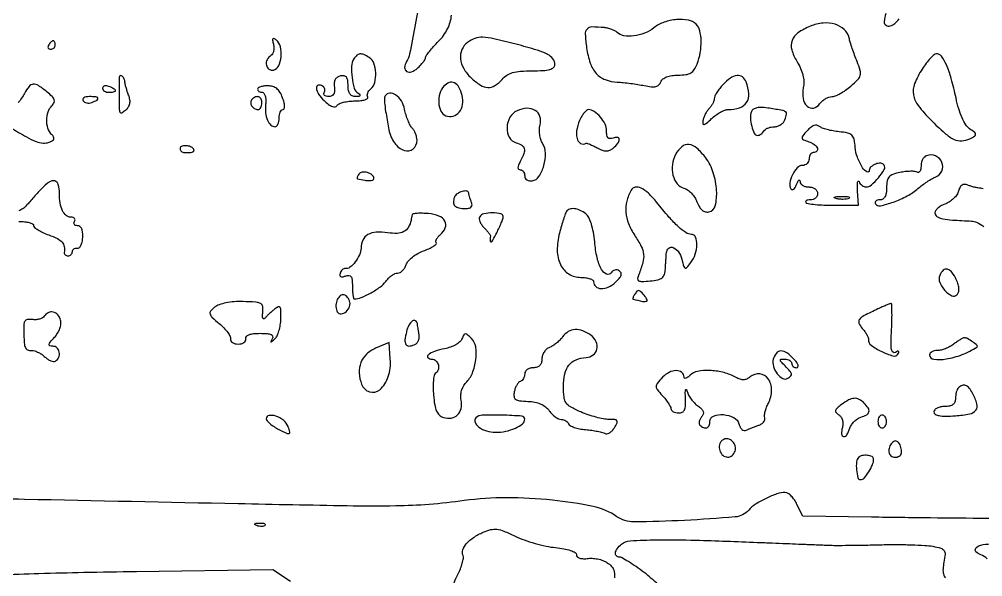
# Model space of a CAD drawing. Extents: x 0 to 5034, y 0 to 2560.
# Drawn here: x 4597.7 to 4821.3, y 2266.4 to 2396 of the extents above; entities that cross this region are included whole.
import ezdxf

# ---------------------------------------------------------------- set-up
doc = ezdxf.new("R2010")
doc.units = 0

msp = doc.modelspace()

# ---------------------------------------------------------------- linework, layer by layer
for points in [[(4834.039018, 2279.884809, -0.00044), (4822.39244, 2279.968706, -0.000813), (4809.190422, 2280.096898, -0.000732), (4795.513701, 2280.271969), (4779.527401, 2280.5), (4778.209135, 2283.25, 0.038347), (4777.601479, 2284.302332, 0.044774), (4776.867334, 2285.192187, 0.050347), (4776.121696, 2285.808707, 0.148651), (4775.492487, 2286, 0.081285), (4773.559718, 2285.683701, 0.031059), (4771.0264, 2284.652651, 0.031265), (4768.604427, 2283.294301, 0.068851), (4767, 2281.912103, -0.192757), (4763.879056, 2280.335518, -0.00936), (4752.067332, 2279.528629, -0.010603), (4740.34085, 2279.196885, -0.152395), (4736.39856, 2280.396469, 0.097619), (4730.891273, 2282.745882, 0.026013), (4721.42355, 2284.240673, 0.026533), (4710.79116, 2284.788964, 0.033374), (4700.955096, 2284.116559, -0.013866), (4692.818802, 2283.240592, -0.016341), (4685.080615, 2282.877874, -0.007822), (4673.797642, 2282.894596, -0.000905), (4648.5, 2283.373692, 0.000016), (4598.885535, 2284.40156, 0.000141), (4576.735697, 2284.853476, 0.000112)], [(4690.69361, 2401.317363, -0.00621), (4689.57549, 2394.71502, -0.003791), (4688.286225, 2387.929404, -0.089798), (4687.576805, 2386.124273, 0.118373), (4687.131807, 2384.772054, 0.283922), (4687.591523, 2383.8693, 0.229813), (4688.735512, 2383.760616, 0.094909), (4690.099277, 2384.589845, 0.020476), (4690.826986, 2385.30473, 0.025258), (4691.441663, 2386.030313, 0.024977), (4691.886279, 2386.676889, 0.138996), (4692, 2387.078064, -0.156344), (4692.142501, 2387.522653, -0.013011), (4692.88125, 2388.501778, -0.016367), (4693.850878, 2389.641059, -0.011886), (4695, 2390.846154, 0.07924), (4697.093882, 2393.73463, 0.096656), (4698.003352, 2396.940996, 0.103801)], [(4798.816685, 2397.306148, 0.046043), (4798.468268, 2395.413838, 0.284116), (4798.891626, 2394.566979, 0.21275), (4799.833869, 2394.439645, 0.09783), (4800.955806, 2395.023683, 0.084264), (4801.913257, 2396.098599, 0.103822)], [(4595.724898, 2370.780765, 0.008939), (4599.326369, 2368.637705, 0.038819), (4601.571677, 2367.5771, 0.069543), (4603.203964, 2367.203794, 0.113579), (4604.603448, 2367.401323, 0.039715), (4605.40373, 2367.783762, 0.18895), (4605.713684, 2368.173295, 0.220078), (4605.651926, 2368.629248, 0.054434), (4605.167217, 2369.232783, -0.121623), (4604.318705, 2370.63765, -0.0786), (4604.043909, 2372.527336, -0.07781), (4604.366081, 2374.42953, -0.113988), (4605.25, 2375.870983, 0.088633), (4605.750991, 2376.602853, 0.191691), (4605.780953, 2377.273005, 0.11499), (4605.309833, 2378.019335, 0.023418), (4604.139216, 2379.070983, 0.025795), (4602.131082, 2380.545962, 0.162096), (4600.918834, 2380.86914, 0.211022), (4599.936408, 2380.361662, 0.047186), (4598.871841, 2378.75, -0.049091), (4597.44876, 2376.61329, -0.094302)], [(4597.559017, 2349, -0.025688), (4598.877599, 2348.932211, -0.040688), (4599.989211, 2348.725264, -0.049062), (4600.776219, 2348.425939, -0.284664), (4601, 2348.064728, 0.223653), (4601.206288, 2347.626618, 0.032342), (4602.028125, 2347.032417, 0.031492), (4603.15938, 2346.416785, 0.022114), (4604.5, 2345.86384, -0.026903), (4606.530384, 2345.003566, -0.099027), (4607.633337, 2344.16166, -0.141355), (4608.11626, 2343.13737, -0.079245), (4608.118421, 2341.75, 0.137085), (4608.151665, 2341.464378, 0.119953), (4608.328536, 2341.220313, 0.101574), (4608.626809, 2341.056406, 0.075146), (4609, 2341, 0.099038), (4609.381638, 2341.076342, 0.097945), (4609.70625, 2341.29375, 0.097945), (4609.923658, 2341.618362, 0.099038), (4610, 2342, -0.119704), (4610.087791, 2342.361447, -0.127248), (4610.330487, 2342.632812, -0.115445), (4610.695544, 2342.769432, -0.086941), (4611.125061, 2342.75, 0.241138), (4611.566452, 2342.864863, 0.092465), (4611.966036, 2343.38125, 0.06462), (4612.265668, 2344.214757, 0.039686), (4612.408082, 2345.25, 0.037663), (4612.38747, 2346.400605, 0.078505), (4612.166304, 2347.267145, 0.117479), (4611.767045, 2347.802868, 0.175892), (4611.224005, 2348, -0.079677), (4610.757281, 2348.074849, -0.157818), (4610.457737, 2348.29375, -0.184367), (4610.370421, 2348.619335, -0.113218), (4610.5, 2349, 0.126158), (4610.618666, 2349.38013, 0.18888), (4610.509953, 2349.70625, 0.147958), (4610.17585, 2349.926045, 0.07215), (4609.666006, 2350, -0.172858), (4608.564522, 2350.39253, -0.109533), (4607.711472, 2351.473852, -0.075127), (4607.173118, 2353.215656, -0.037466), (4607, 2355.52277, 0.064675), (4606.734993, 2357.562971, 0.273504), (4605.892345, 2358.394087, 0.22232), (4604.592451, 2358.140093, 0.046929), (4602.814567, 2356.567261, 0.002975), (4601.833907, 2355.507773, 0.002458), (4600.801135, 2354.367374, 0.002482), (4599.864063, 2353.311874, 0.006649), (4599.210573, 2352.548148, -0.078524), (4598.533681, 2351.95495, -0.044234), (4597.559786, 2351.454769, -0.042813)], [(4821.432773, 2356.545916, 0.122953), (4820.847377, 2356.714224, -0.034357), (4820.215878, 2356.780118, -0.016631), (4819.420335, 2356.946288, -0.016407), (4818.599619, 2357.175184, -0.022668), (4817.881422, 2357.437448, 0.083179), (4817.122852, 2357.614645, 0.158757), (4816.52287, 2357.46056, 0.134757), (4816.063934, 2356.954523, 0.053287), (4815.72819, 2356.068598, -0.090214), (4815.32908, 2355.211331, -0.048447), (4814.563913, 2354.325563, -0.046106), (4813.579614, 2353.546782, -0.053523), (4812.515486, 2353.005888, 0.043736), (4811.521224, 2352.524701, 0.062089), (4810.747364, 2351.921409, 0.080004), (4810.295659, 2351.295251, 0.200267), (4810.257016, 2350.743847, 0.189028), (4810.853917, 2350.03372, 0.076657), (4812.06388, 2349.598689, 0.03295), (4814.268561, 2349.31884, 0.004886), (4818.748855, 2349.091893, -0.106387), (4819.883706, 2348.798711, -0.026712), (4821.553247, 2347.846772, -0.026056)], [(4698.62276, 2265.02955, -0.030349), (4699.462712, 2266.927893, 0.024107), (4700.07269, 2268.261277, 0.028337), (4700.51517, 2269.578037, 0.029128), (4700.756033, 2270.712069, 0.13009), (4700.683597, 2271.382149, -0.179281), (4700.66823, 2272.705264, -0.092822), (4701.513115, 2274.152909, -0.068658), (4703.129821, 2275.571694, -0.041595), (4705.367742, 2276.794405, -0.044354), (4707.098559, 2277.383872, -0.091189), (4708.522737, 2277.466175, -0.066462), (4710.157797, 2277.036676, -0.01531), (4712.766159, 2275.871155, 0.027035), (4714.85296, 2274.996771, 0.016631), (4717.3911, 2274.185224, 0.016662), (4719.962498, 2273.548083, 0.028451), (4722.148417, 2273.211717, -0.02071), (4724.094484, 2272.943014, -0.038046), (4725.641744, 2272.540217, -0.047241), (4726.701632, 2272.060347, -0.269033), (4727, 2271.545964, 0.209538), (4727.201891, 2271.085361, 0.110922), (4727.752113, 2270.767646, 0.071582), (4728.623932, 2270.627134, 0.03505), (4729.75, 2270.687091, -0.052658), (4730.942173, 2270.708607, -0.038455), (4732.249912, 2270.492134, -0.039142), (4733.471598, 2270.088417, -0.066508), (4734.398637, 2269.54497, -0.064349), (4735.356442, 2268.575277, -0.119954), (4735.796036, 2267.569218, -0.078897), (4735.817671, 2266.192136, -0.01685)], [(4745.935933, 2264.617694, 0.035202), (4742.741347, 2267.404829, 0.009294), (4740.846335, 2268.781945, 0.012766), (4739.08934, 2269.943919, 0.009487), (4737.595379, 2270.839046, 0.130949), (4736.991347, 2271, -0.195906), (4736.272732, 2271.292799, -0.245769), (4736.052988, 2271.967198, -0.124352), (4736.488723, 2272.957713, -0.054105), (4737.496566, 2273.99715, -0.159878), (4739.503141, 2274.788502, -0.011194), (4745.629583, 2275.010321, -0.010833), (4754.687083, 2274.939117, -0.002944), (4769, 2274.432023, 0.000111), (4772.437586, 2274.290723, 0.000125), (4775.7375, 2274.156641, 0.000114), (4778.543376, 2274.043977, 0.000688), (4780, 2273.98783, -0.000552), (4781.171869, 2273.942979, -0.00028), (4782.646875, 2273.884066, -0.000278), (4784.169224, 2273.82156, -0.000415), (4785.5, 2273.765071, 0.010892), (4787.199143, 2273.728583, 0.002123), (4790.2625, 2273.742543, 0.002254), (4793.834352, 2273.790093, 0.002085), (4797.5, 2273.870712, -0.006744), (4801.181574, 2273.917365, -0.007095), (4804.801293, 2273.863047, -0.006832), (4807.920512, 2273.729283, -0.031393), (4809.717169, 2273.513943, -0.023915), (4811.60277, 2273.072693, -0.172139), (4812.35177, 2272.53952, -0.17806), (4812.583672, 2271.663562, -0.025949), (4812.312156, 2269.810779, 0.033373), (4812.104876, 2268.233582, 0.083126), (4812.222851, 2267.080038, 0.101184), (4812.686179, 2266.166715, 0.067169)], [(4822.350034, 2270.563322, 0.14143), (4820.897013, 2271.532687, -0.123865), (4819.753598, 2272.239722, -0.386319), (4819.726063, 2273.068723, -0.162148), (4820.914883, 2273.789747, -0.048594), (4823.044166, 2274.060713, -0.0163)], [(4593.079312, 2266.92488, -0.00051), (4602.242072, 2267.208639, -0.002555), (4612.658714, 2267.467327, -0.001599), (4624.854499, 2267.668826), (4656.5, 2268.09045), (4660.666673, 2265.375816, -0.025689)]]:
    msp.add_lwpolyline(points, format="xyb")
for points in [[(4745, 2394, -0.071061), (4742.838262, 2392.756764, -0.063495), (4740.330245, 2392.10777, -0.069956), (4738.016617, 2392.138522, -0.154426), (4736.45, 2392.913541, 0.070242), (4735.944638, 2393.2786, 0.030989), (4735.191563, 2393.617954, 0.029908), (4734.335411, 2393.884309, 0.035352), (4733.5, 2394.028696, 0.023076), (4730.582203, 2394.187357, 0.218121), (4729.467374, 2393.68772, 0.197846), (4729.056073, 2392.484186, 0.01872), (4729.369748, 2389.319044, 0.048083), (4730.20151, 2385.803265, 0.100959), (4731.613862, 2383.390755, 0.118096), (4733.691384, 2381.954693, 0.081652), (4736.5, 2381.365518, -0.013742), (4737.883207, 2381.266707, -0.007475), (4739.575749, 2381.073351, -0.007442), (4741.292442, 2380.825163, -0.011699), (4742.757868, 2380.555684, 0.024193), (4744.382234, 2380.298743, 0.083586), (4745.442145, 2380.360585, 0.133725), (4746.144017, 2380.735802, 0.112364), (4746.614857, 2381.438717, -0.132589), (4747.095576, 2382.097968, -0.076749), (4747.950605, 2382.591972, -0.059133), (4749.143228, 2382.899781, -0.033626), (4750.63174, 2383, 0.032713), (4752.419479, 2383.11709, 0.099753), (4753.564858, 2383.508967, 0.116602), (4754.367047, 2384.272411, 0.053717), (4755.024751, 2385.5651, 0.047896), (4755.753739, 2388.223905, 0.049093), (4755.95527, 2390.950619, 0.054158), (4755.641091, 2393.307126, 0.137009), (4754.8, 2394.8, 0.150298), (4752.987345, 2395.759959, 0.067634), (4750.270973, 2395.905727, 0.063329), (4747.374901, 2395.294684, 0.082529)], [(4781.312315, 2394.364978, 0.052827), (4778.441092, 2392.803444, 0.151515), (4777.053509, 2391.038935, 0.165335), (4776.97249, 2388.904249, 0.066047), (4778.18596, 2386.199111, -0.033093), (4779.052932, 2384.56353, -0.046796), (4779.583218, 2383.003815, -0.051615), (4779.781379, 2381.500571, -0.056391), (4779.656823, 2380.034116, 0.091446), (4779.619773, 2377.566025, 0.157959), (4780.560144, 2375.762839, 0.253592), (4782.020172, 2375.342922, 0.182683), (4783.468455, 2376.287747, -0.053565), (4784.064682, 2376.942827, -0.045581), (4784.818, 2377.497026, -0.04776), (4785.606715, 2377.875809, -0.088298), (4786.304479, 2378, 0.098444), (4787.099675, 2378.158097, 0.027588), (4788.247368, 2378.709207, 0.02669), (4789.50375, 2379.490265, 0.025251), (4790.694236, 2380.414323, 0.021127), (4792.346093, 2381.961844, 0.132773), (4792.906784, 2382.960123, 0.136301), (4792.880535, 2384.09215, 0.022702), (4792.148669, 2386.164323, -0.008434), (4791.594373, 2387.601776, -0.00681), (4791.046378, 2389.163085, -0.00689), (4790.57999, 2390.618302, -0.017564), (4790.293804, 2391.688731, 0.1529), (4789.180779, 2393.590219, 0.112515), (4787.041225, 2394.797368, 0.094394), (4784.245096, 2395.081779, 0.076573)], [(4604.5, 2390, 0.082592), (4604.343488, 2389.6179, 0.161196), (4604.3746, 2389.29375, 0.182303), (4604.586039, 2389.078288, 0.108972), (4604.940983, 2389, 0.093332), (4605.345238, 2389.076123, 0.09642), (4605.688914, 2389.29375, 0.099167), (4605.918938, 2389.618444, 0.105053), (4606, 2390, 0.042167), (4605.967655, 2390.382849, 0.061769), (4605.870461, 2390.70625, 0.081139), (4605.727648, 2390.92554, 0.210953), (4605.559017, 2391, 0.151918), (4605.34829, 2390.934461, 0.038439), (4605.066025, 2390.70625, 0.035638), (4604.768994, 2390.382774, 0.029505)], [(4656.665792, 2390.17001, -0.056909), (4656.779303, 2389.376484, -0.061596), (4656.70554, 2388.59949, -0.069548), (4656.4654, 2387.954784, -0.131193), (4656.087118, 2387.553842, 0.142044), (4655.20769, 2386.581026, 0.156709), (4655.028627, 2385.327913, 0.19872), (4655.609446, 2384.40413, 0.205102), (4656.663201, 2384.176676, 0.239667), (4657.844338, 2385.098036, 0.08449), (4658.432811, 2387.230214, 0.079058), (4658.29877, 2389.576171, 0.167338), (4657.36413, 2391.112762, 0.039309), (4656.801988, 2391.509133, 0.38465), (4656.540401, 2391.456424, 0.208219), (4656.458109, 2391.100117, 0.018048)], [(4701.75, 2390.607954, 0.129259), (4700.432892, 2388.926208, 0.126731), (4700.10041, 2386.801014, 0.1077), (4700.839959, 2384.504167, 0.074465), (4702.551522, 2382.364671, 0.043411), (4704.712769, 2380.685093, 0.131534), (4706.470522, 2380.117559, 0.158042), (4708.076452, 2380.549501, 0.071737), (4709.732028, 2382, -0.074473), (4710.844245, 2382.963798, -0.071795), (4712.203631, 2383.574146, -0.051392), (4714.047072, 2383.901937, -0.018322), (4716.722241, 2384, 0.013344), (4719.285804, 2384.068429, 0.053341), (4720.834347, 2384.318257, 0.109303), (4721.687287, 2384.766952, 0.220676), (4722, 2385.440983, 0.16376), (4721.554603, 2386.764419, 0.109791), (4720.325747, 2387.805391, 0.048525), (4717.875834, 2388.804238, 0.008187), (4713, 2390.17356, 0.006955), (4707.834119, 2391.456936, 0.047786), (4705.242876, 2391.806503, 0.095618), (4703.459966, 2391.533279, 0.076797)], [(4675.345863, 2386.750601, 0.127443), (4674.820805, 2385.053562, 0.042941), (4674.923366, 2382.444838, 0.041841), (4675.450777, 2379.955201, 0.179337), (4676.350258, 2378.765313, -0.058169), (4676.737953, 2378.448702, -0.377753), (4676.74895, 2378.216948, -0.1984), (4676.461711, 2378.058484, -0.025923), (4675.75, 2378.015313, -0.102559), (4674.967193, 2378.170456, -0.143663), (4674.418526, 2378.619092, -0.107798), (4674.099807, 2379.405112, -0.04264), (4674, 2380.573324, 0.035148), (4673.913707, 2381.799373, 0.132226), (4673.613792, 2382.501947, 0.190089), (4673.075294, 2382.816531, 0.087547), (4672.25, 2382.798674, 0.092524), (4671.51019, 2382.502493, 0.124675), (4671.016647, 2381.980507, 0.106971), (4670.784687, 2381.220415, 0.055742), (4670.812858, 2380.22535, -0.047434), (4670.857503, 2379.231172, -0.121036), (4670.652067, 2378.544796, -0.159085), (4670.197893, 2378.143593, -0.102361), (4669.503841, 2378, -0.057922), (4668.923948, 2378.067403, -0.124527), (4668.527395, 2378.273452, -0.190874), (4668.373921, 2378.578145, -0.162141), (4668.457295, 2378.930902, 0.100828), (4668.604475, 2379.330874, 0.098348), (4668.585377, 2379.760315, 0.097513), (4668.403043, 2380.152776, 0.097277), (4668.08541, 2380.447214, 0.191261), (4667.077516, 2380.62606, 0.384638), (4666.635376, 2380.024809, 0.121648), (4667.149136, 2378.58355, 0.058084), (4668.425324, 2377.070155, 0.027406), (4669.479231, 2376.183559, 0.070866), (4670.347663, 2375.705635, 0.125965), (4671.005558, 2375.632314, 0.22299), (4671.453521, 2375.924795, -0.155105), (4671.937247, 2376.340121, -0.037278), (4672.950958, 2376.684158, -0.034762), (4674.229425, 2376.92099, -0.028426), (4675.618034, 2377, 0.02405), (4676.922772, 2377.062795, 0.048943), (4677.928932, 2377.260466, 0.086464), (4678.505002, 2377.548968, 0.390043), (4678.570027, 2377.886693, -0.145773), (4678.456865, 2378.305221, -0.083219), (4678.557366, 2378.823618, -0.070819), (4678.849976, 2379.360575, -0.0595), (4679.296467, 2379.831082, 0.16138), (4680.202041, 2381.281707, 0.07264), (4680.41308, 2383.543292, 0.07294), (4679.969463, 2385.758999, 0.167358), (4678.919817, 2387.070718, 0.033563), (4677.63574, 2387.767529, 0.130589), (4676.752256, 2387.919528, 0.167967), (4676.038477, 2387.598924, 0.065653)], [(4807.25, 2384.388333, 0.047031), (4805.518695, 2381.012306, 0.13793), (4805.245422, 2378.437341, 0.121885), (4806.34968, 2375.903399, 0.032975), (4809.256579, 2372.585526, 0.014764), (4812.53554, 2369.494695, 0.069837), (4814.680923, 2368.067858, 0.126362), (4816.471631, 2367.712204, 0.105533), (4818.347657, 2368.222576, 0.017507), (4819.473894, 2368.853904, 0.270859), (4819.676914, 2369.229228, 0.222977), (4819.466948, 2369.64058, 0.012263), (4818.271318, 2370.522515, -0.101303), (4817.395305, 2371.448143, -0.035357), (4816.535555, 2373.07856, -0.030689), (4815.754448, 2375.197208, -0.020932), (4815.119185, 2377.685067, 0.015044), (4814.028448, 2382.176599, 0.036935), (4812.889201, 2385.37527, 0.052112), (4811.731506, 2387.396658, 0.251532), (4810.58102, 2387.957674, 0.171609), (4810.030947, 2387.738579, 0.025248), (4809.156612, 2386.891721, 0.026051), (4808.190661, 2385.742069, 0.019715)], [(4620.916667, 2382.666667, 0.023927), (4620.883883, 2382.239019, 0.002167), (4620.857813, 2381.167708, 0.002808), (4620.839422, 2379.889081, 0.002192), (4620.833333, 2378.5, 0.003382), (4620.855693, 2375.194497, 0.103709), (4621.034826, 2374.394215, 0.443716), (4621.452221, 2374.26112, 0.041567), (4622.445798, 2374.955017, 0.076502), (4623.039908, 2375.62511, 0.098038), (4623.34288, 2376.389847, 0.087324), (4623.349607, 2377.280891, 0.049206), (4623.065599, 2378.327461, -0.010151), (4622.746721, 2379.220334, -0.010825), (4622.471526, 2380.106608, -0.010461), (4622.267659, 2380.877618, -0.048499), (4622.203134, 2381.333333, 0.094851), (4622.026613, 2382.077608, 0.086592), (4621.584426, 2382.731277, 0.211479), (4621.172036, 2382.899092, 0.369594)], [(4761.038955, 2380.811439, 0.023107), (4760.258492, 2379.891988, 0.026046), (4759.598943, 2378.939282, 0.02659), (4759.129316, 2378.080215, 0.112247), (4759, 2377.511439, -0.08196), (4758.915679, 2377.000489, -0.037537), (4758.650474, 2376.376959, -0.035871), (4758.265469, 2375.747445, -0.041221), (4757.810123, 2375.210123, 0.047813), (4757.337038, 2374.636739, 0.030955), (4756.900105, 2373.895103, 0.031045), (4756.560255, 2373.109828, 0.050203), (4756.383083, 2372.404351, 0.070957), (4756.380263, 2371.708685, 0.44444), (4756.640881, 2371.531635, 0.119062), (4757.192969, 2371.816758, 0.010116), (4758.387411, 2372.894228, -0.032015), (4759.363462, 2373.700096, -0.031298), (4760.441569, 2374.38143, -0.032893), (4761.462175, 2374.856012, -0.092638), (4762.232664, 2375, 0.078515), (4764.893788, 2375.420467, 0.17224), (4766.50751, 2376.658848, 0.165551), (4767.016627, 2378.678048, 0.071439), (4766.393011, 2381.418213, 0.139261), (4765.52933, 2382.570629, 0.193293), (4764.298585, 2382.909959, 0.127327), (4762.757578, 2382.319094, 0.050378)], [(4617, 2379.968615, 0.152681), (4617.115494, 2379.599211, 0.098158), (4617.440625, 2379.284531, 0.08088), (4617.926468, 2379.07223, 0.062722), (4618.5, 2379, 0.024748), (4619.074824, 2379.028469, 0.039339), (4619.559375, 2379.115447, 0.046727), (4619.903916, 2379.241071, 0.289661), (4620, 2379.393011, 0.222225), (4619.912889, 2379.579329, 0.030693), (4619.559375, 2379.839659, 0.030395), (4619.074558, 2380.112506, 0.02136), (4618.5, 2380.361626, 0.055937), (4617.925634, 2380.511135, 0.100118), (4617.440625, 2380.483616, 0.147206), (4617.122486, 2380.289193, 0.184534)], [(4653, 2379.75, 0.141989), (4653.08289, 2379.463995, 0.099731), (4653.315889, 2379.220313, 0.084563), (4653.664327, 2379.056156, 0.067993), (4654.075366, 2379, -0.246562), (4654.465144, 2378.79535, -0.081483), (4654.750091, 2378.192011, -0.058887), (4654.894446, 2377.303069, -0.036981), (4654.862212, 2376.249399, 0.048785), (4654.847938, 2374.2157, 0.076616), (4655.268333, 2372.522821, 0.104862), (4656.042526, 2371.40396, 0.191422), (4657.059017, 2371, 0.200667), (4657.418575, 2371.150357, 0.084925), (4657.723586, 2371.5875, 0.064972), (4657.93082, 2372.23444, 0.045091), (4658, 2373, -0.043709), (4658.067058, 2373.765625, -0.063479), (4658.268234, 2374.4125, -0.083204), (4658.564102, 2374.850277, -0.20543), (4658.913136, 2375, 0.327966), (4659.192422, 2375.205272, 0.087352), (4659.267827, 2375.787088, 0.052954), (4659.133626, 2376.667968, 0.025988), (4658.788263, 2377.75, 0.046375), (4658.176685, 2379.004488, 0.08679), (4657.434832, 2379.851283, 0.097675), (4656.514888, 2380.334294, 0.072313), (4655.375127, 2380.5, 0.029926), (4654.465172, 2380.445489, 0.046583), (4653.697694, 2380.279687, 0.05902), (4653.163136, 2380.03855, 0.263113)], [(4696.244736, 2380.416907, 0.118537), (4695.28427, 2378.721329, 0.085846), (4695.049066, 2376.554884, 0.094659), (4695.547074, 2374.619759, 0.193291), (4696.677541, 2373.570245, 0.159022), (4698.370296, 2373.483831, 0.158267), (4699.792074, 2374.411942, 0.132094), (4700.565741, 2376.16379, 0.10011), (4700.467974, 2378.271578, 0.060013), (4699.740396, 2380.171142, 0.155003), (4698.706152, 2381.18932, 0.210493), (4697.49876, 2381.255895, 0.115406)], [(4612.473008, 2377.043674, 0.126981), (4612.809536, 2376.720854, 0.081026), (4613.321649, 2376.533742, 0.072258), (4613.926665, 2376.506898, 0.066719), (4614.532025, 2376.650663, 0.027681), (4615.769457, 2377.205874, 0.395517), (4615.917133, 2377.622791, 0.275668), (4615.476999, 2377.936989, 0.020503), (4613.940983, 2378, 0.045552), (4613.193244, 2377.931736, 0.099152), (4612.660421, 2377.719079, 0.177225), (4612.42542, 2377.405148, 0.214542)], [(4651.693853, 2377.36052, 0.191124), (4651.401415, 2376.683432, 0.139481), (4651.603969, 2375.880661, 0.123736), (4652.230079, 2375.235684, 0.139398), (4653.059017, 2375, 0.156819), (4653.417907, 2375.1154, 0.097386), (4653.723586, 2375.440625, 0.079459), (4653.929934, 2375.926402, 0.06085), (4654, 2376.5, 0.103624), (4653.806289, 2377.424643, 0.202875), (4653.269246, 2377.932483, 0.1934), (4652.508765, 2377.913511, 0.094876)], [(4682.633489, 2378.160933, 0.129066), (4682.443436, 2377.442893, 0.027363), (4682.512173, 2376.139179, 0.016022), (4682.805066, 2374.052121, 0.003021), (4683.484984, 2370.262153, 0.109702), (4684.763336, 2367.256043, 0.150318), (4687.086284, 2365.483593, 0.272623), (4689.076186, 2365.8435, 0.218258), (4690, 2367.859017, 0.054168), (4689.918751, 2368.606782, 0.038601), (4689.674716, 2369.41387, 0.039124), (4689.316885, 2370.156536, 0.064638), (4688.892649, 2370.707351, -0.076456), (4688.421482, 2371.349806, -0.023489), (4687.915294, 2372.444273, -0.022897), (4687.456436, 2373.739625, -0.023233), (4687.120486, 2375.065274, 0.086068), (4686.36351, 2376.997118, 0.105818), (4685.03782, 2378.403087, 0.165127), (4683.659681, 2378.794348, 0.256583)], [(4713.25, 2374.722579, 0.158134), (4711.575447, 2373.186438, 0.120881), (4710.898178, 2370.778822, 0.134112), (4711.436097, 2368.512206, 0.206714), (4713, 2367.289749, -0.071553), (4714.321066, 2366.733328, -0.205652), (4714.889863, 2365.942703, -0.146341), (4714.805268, 2364.779866, -0.03205), (4713.964816, 2362.934259, 0.024465), (4713.545821, 2362.049945, 0.098707), (4713.429632, 2361.467129, 0.223915), (4713.585661, 2361.136188, 0.174147), (4713.964816, 2361, -0.135279), (4714.359574, 2360.891204, -0.100376), (4714.695915, 2360.585367, -0.086863), (4714.922279, 2360.127893, -0.071672), (4715, 2359.588484, 0.128876), (4715.135721, 2359.070675, 0.118419), (4715.510969, 2358.666595, 0.103747), (4716.075053, 2358.44137, 0.079883), (4716.739469, 2358.432268, 0.216705), (4718.307013, 2359.442638, 0.075083), (4719.434701, 2361.957289, 0.071037), (4719.815799, 2364.875853, 0.137419), (4719.158817, 2367.117301, -0.065643), (4718.746602, 2368.022917, -0.040212), (4718.495143, 2369.170713, -0.039694), (4718.428036, 2370.368956, -0.055684), (4718.571766, 2371.429917, 0.136494), (4718.52182, 2373.395422, 0.181973), (4717.440854, 2374.797694, 0.153441), (4715.529691, 2375.284799, 0.093697)], [(4767.646402, 2374.520923, 0.104752), (4767.41113, 2373.041083, 0.049835), (4767.702002, 2371.125121, 0.04986), (4768.305059, 2369.472479, 0.287897), (4769.057614, 2369, 0.099678), (4769.418345, 2369.072636, 0.052251), (4769.82136, 2369.29375, 0.04903), (4770.202452, 2369.617482, 0.053813), (4770.5, 2370, -0.106804), (4770.869062, 2370.383377, -0.051141), (4771.475222, 2370.70625, -0.04742), (4772.20465, 2370.925881, -0.049465), (4772.952028, 2371, 0.081544), (4773.700262, 2371.122844, 0.065739), (4774.432504, 2371.482669, 0.066476), (4775.038453, 2372.014976, 0.087936), (4775.41655, 2372.643128, 0.038067), (4775.795873, 2373.912828, 0.295903), (4775.587627, 2374.464114, 0.11606), (4774.816598, 2374.792964, 0.00478), (4771.828006, 2375.28293, 0.022579), (4770.125695, 2375.467135, 0.060797), (4768.912731, 2375.395723, 0.09637), (4768.10435, 2375.079951, 0.16134)], [(4728.035184, 2373.065741, 0.072233), (4727.149481, 2370.617953, 0.101885), (4727.149717, 2368.304747, 0.211372), (4727.987213, 2367.131097, 0.289933), (4729.25, 2367.16898, -0.243018), (4729.434298, 2367.190751, -0.008987), (4730.106277, 2366.924549, -0.014554), (4730.909041, 2366.561948, -0.009508), (4731.813922, 2366.099586, 0.03151), (4733.029078, 2365.544646, 0.088477), (4733.944169, 2365.369696, 0.110354), (4734.741553, 2365.537494, 0.066472), (4735.563922, 2366.053051, 0.050058), (4736.644305, 2367.149453, 0.178275), (4736.954114, 2368.068418, 0.384908), (4736.528965, 2368.513462, 0.110397), (4735.5, 2368.361626, -0.09401), (4734.820797, 2368.238777, -0.210735), (4734.352859, 2368.449951, -0.144435), (4734.079777, 2369.023165, -0.039447), (4734, 2370.032769, 0.113513), (4733.640713, 2371.594958, 0.063759), (4732.569121, 2373.232479, 0.064958), (4731.157583, 2374.506547, 0.140937), (4729.785184, 2374.968197, 0.181256), (4729.442641, 2374.856899, 0.038605), (4728.97626, 2374.422469, 0.035699), (4728.483919, 2373.803974, 0.027395)], [(4780.578765, 2370.087034, 0.013548), (4779.54281, 2368.878038, 0.206973), (4779.397592, 2368.35977, 0.266243), (4779.693293, 2367.975124, 0.021916), (4780.926973, 2367.523178, -0.073827), (4782.21676, 2366.892617, -0.142604), (4782.93785, 2366.010684, -0.311324), (4782.796928, 2365.320912, -0.193783), (4782, 2365, 0.148195), (4781.618646, 2364.884432, 0.098894), (4781.29375, 2364.559375, 0.082425), (4781.074694, 2364.073457, 0.064853), (4781, 2363.5, -0.101232), (4780.882908, 2362.92759, -0.098435), (4780.549909, 2362.440625, -0.097413), (4780.05258, 2362.114394, -0.096887), (4779.467776, 2362, 0.210905), (4778.270742, 2361.471574, 0.070483), (4777.167763, 2359.854602, 0.069329), (4776.540137, 2357.957246, 0.181306), (4776.789916, 2356.566376, 0.230013), (4777.065804, 2356.384743, 0.197826), (4777.404379, 2356.475007, 0.096905), (4777.772387, 2356.889185, 0.040018), (4778.102217, 2357.566376, -0.021638), (4778.400156, 2358.239838, -0.105524), (4778.657645, 2358.564811, -0.444175), (4778.833034, 2358.539106, -0.134071), (4778.929715, 2358.25, 0.152978), (4779.109159, 2357.772936, 0.091309), (4779.566854, 2357.367188, 0.075778), (4780.229987, 2357.093107, 0.060238), (4781, 2357, -0.072314), (4781.769411, 2356.888136, -0.08892), (4782.416667, 2356.5625, -0.10214), (4782.846791, 2356.075754, -0.130775), (4783, 2355.5, -0.110331), (4782.872172, 2354.927758, -0.09994), (4782.510417, 2354.440625, -0.094932), (4781.969674, 2354.113896, -0.088788), (4781.333333, 2354, 0.035849), (4780.735081, 2353.957051, 0.099599), (4780.339844, 2353.816406, 0.235966), (4780.208339, 2353.609843, 0.225948), (4780.291667, 2353.375, 0.163276), (4780.787927, 2353.128075, 0.010238), (4782.434375, 2352.933667, 0.014238), (4784.444112, 2352.795615, 0.010039), (4786.708333, 2352.750249), (4792.5, 2352.750498), (4792.276211, 2356.125249, -0.012625), (4792.226139, 2357.346811, -0.042859), (4792.281815, 2358.141479, -0.269885), (4792.430766, 2358.324615, -0.39718), (4792.609544, 2358.25, 0.064056), (4792.90076, 2357.772024, 0.058671), (4793.311265, 2357.367188, 0.062476), (4793.773345, 2357.092429, 0.10328), (4794.216038, 2357, 0.182303), (4795.465934, 2357.471386, 0.038905), (4797.113526, 2359.164625, 0.037338), (4798.451856, 2361.041954, 0.281679), (4798.447218, 2362.085403, 0.249719), (4797.698863, 2362.521662, 0.097752), (4796.480486, 2362.329389, 0.093343), (4795.385501, 2361.676663, 0.214998), (4795, 2360.821583, -0.574435), (4794.449697, 2360.500644, -0.127562), (4793.447845, 2361.469381, -0.045027), (4792.238859, 2363.919074, -0.072417), (4791.722808, 2366.185476, 0.030809), (4791.454295, 2368.078614, 0.149979), (4790.940661, 2369.018298, 0.143169), (4789.974493, 2369.531683, 0.027224), (4787.983727, 2369.831705, -0.020813), (4786.572279, 2370.025956, -0.021866), (4785.205238, 2370.334683, -0.022162), (4784.055145, 2370.703281, -0.084766), (4783.405807, 2371.078173, 0.142163), (4782.821407, 2371.332374, 0.116792), (4782.142026, 2371.261, 0.083755), (4781.385039, 2370.843198, 0.04097)], [(4635, 2365.911516, 0.108912), (4635.076658, 2365.563763, 0.099759), (4635.29375, 2365.267758, 0.095344), (4635.618216, 2365.069259, 0.089971), (4636, 2365), (4636.853125, 2365), (4637.5, 2365, 0.175747), (4638.111709, 2365.221864, 0.342949), (4638.215729, 2365.700136, 0.160477), (4637.675772, 2366.262761, 0.085705), (4636.75, 2366.566187, 0.04951), (4636.08009, 2366.597554, 0.076606), (4635.514063, 2366.479826, 0.105714), (4635.136689, 2366.238673, 0.200506)], [(4750.041234, 2364.577047, 0.090781), (4749.280857, 2362.206002, 0.092946), (4749.419333, 2359.739952, 0.106899), (4750.388599, 2357.755971, 0.163326), (4751.977021, 2356.71626, -0.091591), (4752.816549, 2356.322614, -0.048291), (4753.686886, 2355.562912, -0.045835), (4754.45459, 2354.583989, -0.05258), (4754.990873, 2353.524005, 0.043109), (4755.540637, 2352.384412, 0.084434), (4756.191024, 2351.618668, 0.109406), (4756.932961, 2351.232156, 0.115733), (4757.752914, 2351.206006, 0.292412), (4759.240441, 2352.641276, 0.073405), (4759.550042, 2356.15981, 0.062686), (4758.774836, 2360.325454, 0.082043), (4757.013655, 2363.76766, 0.049938), (4754.968926, 2366.023125, 0.155999), (4753.125231, 2366.857704, 0.20763), (4751.481614, 2366.360284, 0.094299)], [(4808.25, 2364.269359, 0.122521), (4807.771752, 2363.956401, 0.067436), (4807.367188, 2363.381059, 0.060808), (4807.093113, 2362.645605, 0.058881), (4807, 2361.85765, -0.044442), (4806.936013, 2361.139181, -0.096683), (4806.73642, 2360.625225, -0.174851), (4806.441816, 2360.395915, -0.220677), (4806.102706, 2360.436524, 0.118676), (4805.564221, 2360.613377, 0.024399), (4804.557572, 2360.645897, 0.024398), (4803.356356, 2360.567368, 0.020835), (4802.102706, 2360.370541, 0.034086), (4800.455526, 2359.922567, 0.128494), (4799.573761, 2359.333099, 0.139462), (4799.132692, 2358.417202, 0.042941), (4799, 2356.875, -0.035804), (4798.908455, 2355.598208, -0.088665), (4798.614433, 2354.711028, -0.132144), (4798.12069, 2354.191183, -0.13796), (4797.440983, 2354, 0.057261), (4796.883097, 2353.9359, 0.123283), (4796.500792, 2353.739715, 0.190619), (4796.351753, 2353.449641, 0.164326), (4796.429592, 2353.113922, 0.318619), (4797.564649, 2352.633596, 0.031579), (4800.571774, 2353.497373, 0.036295), (4803.799631, 2354.921102, 0.056995), (4806.296055, 2356.635724, -0.017801), (4807.298195, 2357.446286, -0.014919), (4808.415164, 2358.234745, -0.015179), (4809.479974, 2358.894162, -0.039448), (4810.293361, 2359.282332, 0.195011), (4811.810125, 2360.699868, 0.208673), (4811.855778, 2362.722064, 0.198564), (4810.388319, 2364.202787, 0.185457)], [(4676.473008, 2359.956326, 0.025609), (4676.268505, 2359.584083, 0.046182), (4676.146358, 2359.258446, 0.066853), (4676.114586, 2359.021062, 0.344656), (4676.190983, 2358.923489, 0.016663), (4677.854924, 2358.569889, 0.047861), (4679.030737, 2358.475124, 0.088289), (4679.747693, 2358.614012, 0.310247), (4680, 2358.981495, 0.233759), (4679.60279, 2359.784685, 0.095942), (4678.484522, 2360.340063, 0.095519), (4677.235926, 2360.439157, 0.230444)], [(4698.67589, 2354.597766, 0.090913), (4698.460137, 2353.445376, 0.199888), (4698.795416, 2352.631627, 0.150467), (4699.710536, 2352.147378, 0.047038), (4701.273655, 2352, 0.051503), (4702.127613, 2352.088196, 0.167694), (4702.609115, 2352.375598, 0.196013), (4702.767486, 2352.864513, 0.073268), (4702.606989, 2353.581787, -0.008099), (4702.374575, 2354.218074, -0.009838), (4702.178303, 2354.821775, -0.008575), (4702.032484, 2355.333672, -0.065182), (4702, 2355.581787, 0.378566), (4701.585935, 2356.050298, 0.103121), (4700.515374, 2355.962, 0.075497), (4699.316509, 2355.399772, 0.155016)], [(4739.697275, 2356.25, 0.066828), (4738.684457, 2353.697944, 0.081248), (4738.473498, 2351.137378, 0.076019), (4739.092996, 2348.511502, 0.050336), (4740.537262, 2345.764329, -0.027637), (4742.037948, 2343.199211, -0.092992), (4742.589111, 2341.342965, -0.094441), (4742.425759, 2339.429054, -0.029035), (4741.478283, 2336.67656, 0.062058), (4741.214811, 2335.708068, 0.308021), (4741.450491, 2335.227483, 0.140726), (4742.203121, 2335.045182, 0.013322), (4744.11483, 2335.17656, 0.027917), (4745.909263, 2335.449739, 0.117241), (4746.888912, 2335.911314, 0.152156), (4747.417915, 2336.692791, 0.058208), (4747.65146, 2338, -0.000795), (4747.716676, 2339.048814, -0.00072), (4747.787375, 2340.132812, -0.00072), (4747.853474, 2341.103234, -0.002305), (4747.90146, 2341.75, -0.210515), (4748.455315, 2342.779329, -0.27125), (4749.499489, 2342.918426, -0.143502), (4750.712978, 2341.932341, -0.089603), (4751.473087, 2340.251208, 0.008921), (4751.945219, 2338.502805, 0.234904), (4752.264447, 2338.155314, 0.322372), (4752.663034, 2338.26023, 0.014585), (4753.581495, 2339.442338, 0.079631), (4754.585778, 2341.407493, 0.074435), (4754.956507, 2343.634986, 0.100881), (4754.633375, 2345.363998, 0.30522), (4753.688561, 2346, -0.149056), (4752.397942, 2346.393492, -0.038413), (4750.669731, 2347.758895, -0.02775), (4748.484703, 2350.012871, -0.010175), (4745.645775, 2353.424475, 0.032198), (4743.716094, 2355.546089, 0.081409), (4742.006777, 2356.730374, 0.152575), (4740.656355, 2356.921548, 0.22818)], [(4790.269032, 2354.344063, -0.06278), (4789.671085, 2354.185595, -0.030339), (4788.880008, 2354.127736, -0.029507), (4788.036634, 2354.167106, -0.037336), (4787.269032, 2354.307009, -0.087174), (4786.883358, 2354.48334, -0.597527), (4786.900903, 2354.643467, -0.080377), (4787.431793, 2354.764444, -0.012823), (4788.5, 2354.805051, -0.014395), (4789.580113, 2354.787295, -0.052471), (4790.257153, 2354.684921, -0.333666), (4790.386009, 2354.52287, -0.31318)], [(4688.875, 2350.560365, 0.003363), (4688.817157, 2350.292594, 0.001563), (4688.745502, 2349.944295, 0.001548), (4688.672534, 2349.578088, 0.002159), (4688.609687, 2349.25, -0.085807), (4688.010917, 2347.640414, -0.139259), (4686.967117, 2346.63489, -0.1151), (4685.391734, 2346.214464, -0.048157), (4683.186097, 2346.357226, 0.053881), (4680.538581, 2346.498251, 0.117201), (4678.599072, 2345.924165, 0.150954), (4677.42579, 2344.664821, 0.113076), (4677, 2342.806127, -0.106089), (4676.668489, 2341.261296, -0.059038), (4675.672983, 2339.603224, -0.06126), (4674.415783, 2338.334965, -0.205818), (4673.310714, 2338.039286, 0.150419), (4672.989151, 2337.989345, 0.078056), (4672.652596, 2337.754888, 0.066126), (4672.352452, 2337.379502, 0.055222), (4672.13855, 2336.91565, 0.097421), (4672.077293, 2336.43789, 0.267211), (4672.259364, 2336.16533, 0.166818), (4672.682316, 2336.110441, 0.041241), (4673.36355, 2336.309266, -0.090825), (4674.166291, 2336.459702, -0.245975), (4674.665071, 2336.201126, -0.130911), (4674.932933, 2335.46688, -0.02237), (4675, 2333.968615, 0.013763), (4675.031333, 2332.830524, 0.022608), (4675.127752, 2331.872031, 0.018688), (4675.263628, 2331.137174, 0.351092), (4675.4349, 2331, 0.098296), (4677.042583, 2331.319141, 0.028424), (4679.333946, 2332.422486, 0.028915), (4681.505353, 2333.794167, 0.084844), (4682.745492, 2335.047026, -0.042864), (4683.370632, 2335.794225, -0.042488), (4684.115756, 2336.426314, -0.04587), (4684.864316, 2336.861802, -0.109239), (4685.489316, 2337, 0.124732), (4686.061634, 2337.145029, 0.069725), (4686.643266, 2337.574107, 0.062568), (4687.145795, 2338.2071, 0.059746), (4687.485529, 2338.954407, -0.105684), (4687.962412, 2339.791338, -0.043046), (4688.920561, 2340.695206, -0.040102), (4690.155278, 2341.522018, -0.040753), (4691.499677, 2342.136044, 0.021249), (4692.769684, 2342.657296, 0.036685), (4693.768577, 2343.209885, 0.044886), (4694.412119, 2343.718006, 0.355513), (4694.45777, 2344.06833, -0.18802), (4694.392584, 2344.422782, -0.071494), (4694.559537, 2344.906143, -0.057789), (4694.914653, 2345.435641, -0.04299), (4695.416115, 2345.930381, 0.122155), (4696.575388, 2347.503876, 0.230439), (4696.48127, 2349.042152, 0.172633), (4695.09797, 2350.242784, 0.072209), (4692.660263, 2350.810365, 0.014534), (4691.248269, 2350.888845, 0.023106), (4690.038484, 2350.864953, 0.019315), (4689.097111, 2350.766149, 0.311562)], [(4704.549826, 2350.08062, 0.166774), (4704.444449, 2349.616084, 0.06758), (4704.602345, 2348.977492, 0.0567), (4704.977399, 2348.275398, 0.045404), (4705.526523, 2347.616334, -0.017122), (4706.115519, 2346.985555, -0.022347), (4706.607122, 2346.367878, -0.020753), (4706.963914, 2345.83041, -0.153977), (4707.035714, 2345.535714, 0.021643), (4707.009502, 2344.410403, 0.567247), (4707.224038, 2344.287901, 0.139551), (4707.593699, 2344.661322, 0.005575), (4708.506161, 2346.364307, 0.011595), (4709.078106, 2347.525881, 0.013816), (4709.561185, 2348.647396, 0.012624), (4709.916087, 2349.608175, 0.082335), (4710, 2350.114307, 0.356141), (4709.446862, 2350.792381, 0.052157), (4707.547891, 2350.979151, 0.04948), (4705.529729, 2350.76634, 0.20617)], [(4724.660348, 2351.25, 0.054413), (4724.425467, 2350.750049, 0.005268), (4724.003562, 2349.47668, 0.006641), (4723.535475, 2347.942467, 0.005203), (4723.067191, 2346.266358, 0.067462), (4722.554747, 2342.263119, 0.111088), (4723.324942, 2338.953936, 0.140803), (4725.251727, 2336.799645, 0.141258), (4728.02568, 2336, -0.032931), (4729.165013, 2335.92488, -0.050571), (4730.126294, 2335.697031, -0.065409), (4730.789865, 2335.364604, -0.248893), (4731, 2334.968615, 0.218337), (4731.500242, 2333.877654, 0.17136), (4732.726644, 2333.399832, 0.114691), (4734.413043, 2333.735167, 0.081518), (4736.023555, 2334.807318, 0.025935), (4736.955152, 2335.770144, 0.096247), (4737.376586, 2336.497475, 0.185668), (4737.357389, 2337.063484, 0.155271), (4736.963473, 2337.522575, 0.098037), (4736.454987, 2337.712883, 0.097704), (4735.911698, 2337.695431, 0.098177), (4735.41783, 2337.473325, 0.100049), (4735.049925, 2337.080781, -0.373414), (4733.987214, 2336.749175, -0.169663), (4732.83606, 2337.818198, -0.066631), (4731.816022, 2340.585221, -0.03319), (4731.242888, 2344.283179, 0.022776), (4730.949104, 2346.479866, 0.031821), (4730.474142, 2348.403094, 0.036005), (4729.876734, 2349.908781, 0.113741), (4729.201739, 2350.75, 0.057871), (4727.865766, 2351.573643, 0.081983), (4726.523427, 2351.949858, 0.106764), (4725.397779, 2351.833431, 0.178637)], [(4811.347334, 2336.462755, 0.192097), (4811.368945, 2334.821078, 0.083357), (4812.547175, 2332.937851, 0.098789), (4814.124182, 2331.742817, 0.31948), (4815.349246, 2331.949246, 0.12292), (4815.707487, 2332.545821, 0.085234), (4815.80688, 2333.329747, 0.063786), (4815.638153, 2334.304828, 0.032207), (4815.194313, 2335.472874, 0.053192), (4814.188685, 2337.174307, 0.171361), (4813.113278, 2337.89634, 0.259733), (4812.12795, 2337.638031, 0.110387)], [(4740.5, 2332, 0.024465), (4740.285131, 2331.610999, 0.044078), (4740.154287, 2331.271275, 0.062476), (4740.115545, 2331.022916, 0.353185), (4740.190983, 2330.923489, 0.009465), (4742.352713, 2330.431485, 0.110428), (4743.213243, 2330.444488, 0.46087), (4743.398728, 2330.80783, 0.075397), (4742.933363, 2331.580293, 0.015231), (4741.994387, 2332.644027, 0.16301), (4741.494248, 2332.913356, 0.261772), (4741.059937, 2332.759111, 0.041002)], [(4671.380002, 2330.547887, 0.057837), (4671.216858, 2329.911251, 0.045664), (4671.185517, 2329.200251, 0.04706), (4671.281516, 2328.525202, 0.079734), (4671.500415, 2327.999329, 0.275597), (4672.407714, 2327.527695, 0.1714), (4673.546957, 2328.006628, 0.127498), (4674.360278, 2329.248819, 0.174872), (4674.33357, 2330.573113, 0.097548), (4673.694441, 2331.59053, 0.208956), (4672.858531, 2331.947345, 0.206525), (4672.0213, 2331.577606, 0.09559)], [(4643.028436, 2329.071781, 0.045538), (4642.097198, 2328.162995, 0.250821), (4641.952515, 2327.500716, 0.137799), (4642.41092, 2326.753527, 0.011782), (4644.111935, 2325.252359, -0.026246), (4645.183296, 2324.250301, -0.033608), (4646.052305, 2323.216777, -0.035669), (4646.635145, 2322.288461, -0.171446), (4646.726859, 2321.680578, 0.176259), (4646.79893, 2321.231385, 0.119403), (4647.15414, 2320.846795, 0.089039), (4647.751548, 2320.587284, 0.058113), (4648.5, 2320.5, 0.061879), (4649.24647, 2320.592736, 0.093534), (4649.839063, 2320.867188, 0.122642), (4650.186609, 2321.274423, 0.166466), (4650.25, 2321.75, -0.235624), (4650.394109, 2322.280155, -0.120933), (4650.975852, 2322.679756, -0.066093), (4652.029766, 2322.925623, -0.024304), (4653.559017, 2323, -0.018171), (4655.213787, 2322.939843, -0.085263), (4656.134645, 2322.711768, -0.227092), (4656.482274, 2322.308374, -0.197156), (4656.412313, 2321.75, 0.009536), (4656.065808, 2321.107957, 0.533339), (4656.121267, 2321.007422, 0.206266), (4656.308325, 2321.069423, 0.004941), (4657.001999, 2321.698704, 0.099095), (4657.507495, 2322.39697, 0.034567), (4657.946637, 2323.563816, 0.032719), (4658.264399, 2324.949433, 0.032714), (4658.398704, 2326.364735, 0.011145), (4658.411978, 2328.283557, 0.133473), (4658.20859, 2328.988867, 0.372026), (4657.784206, 2329.125908, 0.065294), (4657, 2328.666031, 0.013474), (4656.367482, 2328.146405, 0.01047), (4655.707167, 2327.548772, 0.010613), (4655.114637, 2326.965206, 0.025071), (4654.70525, 2326.5, -0.207785), (4654.437314, 2326.35725, -0.337126), (4654.230541, 2326.489941, -0.093346), (4654.143015, 2327.019541, -0.025347), (4654.20525, 2327.870013, 0.067285), (4654.191009, 2329.208891, 0.235323), (4653.712491, 2329.897586, 0.108787), (4652.571569, 2330.231352, 0.01028), (4649.64336, 2330.370013, 0.02435), (4647.555575, 2330.324216, 0.030803), (4645.642202, 2330.069766, 0.034362), (4644.061127, 2329.644943, 0.087974)], [(4796.995372, 2328.668781, 0.00927), (4793.801465, 2327.105606, 0.105395), (4792.718322, 2326.223052, 0.277665), (4792.59833, 2325.342211, 0.082504), (4793.363598, 2324.150723, -0.028603), (4793.931058, 2323.446656, -0.030462), (4794.4016, 2322.696594, -0.031979), (4794.722543, 2322.006717, -0.108063), (4794.799429, 2321.518533, 0.257278), (4795.41439, 2320.227566, 0.042296), (4797.874174, 2318.759553, 0.043008), (4800.481699, 2317.75549, 0.33662), (4801.619972, 2318.194119, 0.033404), (4801.855159, 2318.638477, 0.376875), (4801.800667, 2318.814127, 0.258371), (4801.575378, 2318.823926, 0.022844), (4801.05976, 2318.536934, -0.330409), (4800.50457, 2318.584048, -0.171744), (4800.148153, 2319.224638, -0.047858), (4800.032832, 2320.825246, -0.00814), (4800.155251, 2323.884247, 0.007573), (4800.251588, 2326.225055, 0.012926), (4800.251855, 2328.181678, 0.006733), (4800.189663, 2329.768236, 0.447392), (4800, 2329.920603, 0.053106), (4799.687127, 2329.83378, 0.004489), (4798.91114, 2329.518626, 0.005919), (4797.991108, 2329.122466, 0.004544)], [(4603.470427, 2326.95215, -0.129609), (4603.070137, 2326.572119, -0.058907), (4602.395645, 2326.299599, -0.052667), (4601.573012, 2326.165942, -0.04919), (4600.720999, 2326.20215, 0.058183), (4599.646983, 2326.22851, 0.200661), (4599.044392, 2325.908827, 0.151347), (4598.747692, 2325.179906, 0.029762), (4598.709589, 2323.75, 0.006223), (4598.844957, 2320.764517, 0.079116), (4599.084563, 2319.670757, 0.215092), (4599.594737, 2319.172575, 0.087668), (4600.571429, 2319, -0.075626), (4601.28226, 2318.891868, -0.03842), (4602.124575, 2318.556675, -0.037057), (4602.958673, 2318.068396, -0.045457), (4603.652048, 2317.490809, 0.046485), (4604.297463, 2316.955412, 0.057548), (4604.987983, 2316.591854, 0.068447), (4605.618411, 2316.442265, 0.163911), (4606.08062, 2316.549826, 0.157705), (4606.829887, 2317.431505, 0.143278), (4606.957724, 2318.6224, 0.158456), (4606.427696, 2319.611374, 0.193491), (4605.461045, 2320, -0.072687), (4604.772943, 2320.100563, -0.383883), (4604.590901, 2320.399161, -0.129897), (4604.849314, 2320.942513, -0.011937), (4605.849442, 2322.068769, 0.050706), (4606.572831, 2323.022913, 0.05148), (4607.085096, 2324.098427, 0.055699), (4607.333996, 2325.159754, 0.093988), (4607.271765, 2326.068769, 0.115755), (4606.625152, 2327.292036, 0.157718), (4605.562952, 2327.930473, 0.1729), (4604.402054, 2327.797458, 0.141107)], [(4687.55974, 2323.382001, 0.030075), (4687.195347, 2321.443128, 0.166668), (4687.407806, 2320.419542, 0.279312), (4688.109452, 2320.044303, 0.07835), (4689.377467, 2320.314606, 0.108874), (4689.910401, 2320.666288, 0.082646), (4690.310146, 2321.243527, 0.07791), (4690.518383, 2321.953609, 0.079523), (4690.497106, 2322.688144, -0.003124), (4690.359768, 2323.436824, -0.003113), (4690.231622, 2324.18808, -0.003048), (4690.127748, 2324.845836, -0.012218), (4690.076511, 2325.25, 0.231476), (4689.66322, 2325.914213, 0.308722), (4688.973578, 2325.886872, 0.113887), (4688.136784, 2324.904406, 0.058265)], [(4723.806704, 2322.184146, -0.039076), (4723.178413, 2321.441048, -0.027869), (4722.369782, 2320.709951, -0.0283), (4721.514809, 2320.095986, -0.05234), (4720.75, 2319.715531, 0.091934), (4720.080997, 2319.314171, 0.067429), (4719.514063, 2318.657799, 0.065897), (4719.13089, 2317.856733, 0.078802), (4719, 2317.031385, -0.069898), (4718.874653, 2316.139125, -0.125268), (4718.503862, 2315.503923, -0.126698), (4717.877988, 2315.127794, -0.072395), (4717, 2315, 0.069108), (4716.235587, 2314.89384, 0.085282), (4715.5875, 2314.583854, 0.099962), (4715.154169, 2314.123562, 0.139896), (4715, 2313.583333, -0.066265), (4714.924559, 2313.016592, -0.064568), (4714.70334, 2312.483926, -0.069901), (4714.376247, 2312.064349, -0.112295), (4713.990092, 2311.830031, 0.132362), (4713.573936, 2311.554427, 0.048865), (4713.158725, 2310.978939, 0.044146), (4712.806572, 2310.229206, 0.04018), (4712.578077, 2309.405419, 0.070362), (4712.522962, 2308.29873, 0.21983), (4712.886552, 2307.668847, 0.126364), (4713.779503, 2307.32956, 0.018537), (4715.726143, 2307.18398, -0.038348), (4717.349744, 2306.997699, -0.054796), (4718.733761, 2306.569004, -0.062141), (4719.854107, 2305.906568, -0.075563), (4720.694862, 2305.025257, 0.040957), (4721.338165, 2304.250373, 0.04157), (4722.096199, 2303.594919, 0.045002), (4722.851316, 2303.142365, 0.112971), (4723.473371, 2303, -0.069999), (4724.018821, 2302.923262, -0.065848), (4724.534322, 2302.698566, -0.07025), (4724.943031, 2302.366145, -0.106892), (4725.175386, 2301.973842, 0.195181), (4725.532265, 2301.556335, 0.036959), (4726.471973, 2301.15445, 0.034545), (4727.708666, 2300.823895, 0.025663), (4729.108971, 2300.625408, -0.012609), (4730.553619, 2300.458964, -0.014418), (4731.924436, 2300.225404, -0.013629), (4733.070309, 2299.963324, -0.075511), (4733.650101, 2299.71625, 0.193987), (4734.104065, 2299.638155, 0.086614), (4734.675787, 2299.870263, 0.066718), (4735.275817, 2300.367193, 0.046941), (4735.808323, 2301.064683, 0.024839), (4736.430761, 2302.181176, 0.268139), (4736.398441, 2302.677378, 0.23039), (4735.939124, 2302.945836, 0.019014), (4734.515334, 2303, -0.04764), (4733.279811, 2303.117988, -0.01756), (4731.571554, 2303.509921, -0.017219), (4729.72443, 2304.071361, -0.01983), (4728.00686, 2304.7359, -0.021868), (4725.64337, 2305.885045, -0.119606), (4724.596646, 2306.830032, -0.125285), (4724.12413, 2308.128197, -0.024958), (4724, 2310.613455, -0.052574), (4724.310422, 2313.557522, -0.112889), (4725.266861, 2315.616148, -0.131375), (4726.908711, 2316.863739, -0.084657), (4729.254632, 2317.3874, 0.14704), (4730.902426, 2317.975292, 0.184306), (4731.773616, 2319.329727, 0.165371), (4731.565957, 2321.041726, 0.119021), (4730.337866, 2322.543705, 0.06652), (4728.475699, 2323.599094, 0.109881), (4726.699673, 2323.892796, 0.124092), (4725.117192, 2323.399948, 0.099878)], [(4700.440193, 2321.704741, -0.126174), (4699.958146, 2321.025835, -0.046866), (4698.989921, 2320.351022, -0.042707), (4697.745672, 2319.780902, -0.039733), (4696.392404, 2319.413837, 0.036209), (4694.087445, 2318.806017, 0.089063), (4692.562974, 2317.957536, 0.459018), (4692.547867, 2317.343711, 0.185781), (4693.440983, 2317, -0.191629), (4694.390489, 2316.622221, -0.14622), (4694.954454, 2315.64423, -0.140121), (4694.901382, 2314.484591, -0.17502), (4694.235893, 2313.64579, 0.216878), (4693.955216, 2313.226665, 0.020762), (4693.802553, 2311.97558, 0.023483), (4693.750645, 2310.400693, 0.016341), (4693.833696, 2308.623119, 0.020399), (4694.10559, 2306.371212, 0.064999), (4694.539029, 2304.922768, 0.10132), (4695.197536, 2304.005288, 0.110189), (4696.145791, 2303.453728, 0.114894), (4697.961847, 2303.310788, 0.157289), (4699.419851, 2304.037261, 0.148457), (4700.233136, 2305.51978, 0.099294), (4700.250783, 2307.468447, -0.059319), (4700.173594, 2308.563308, -0.054742), (4700.350461, 2309.677039, -0.056438), (4700.755342, 2310.691835, -0.073386), (4701.351386, 2311.494243, 0.101466), (4702.844041, 2313.756902, 0.063527), (4703.644141, 2316.838439, 0.06629), (4703.628499, 2319.825531, 0.163375), (4702.664305, 2321.764267, 0.015633), (4701.69493, 2322.674849, 0.189632), (4701.223965, 2322.845728, 0.269644), (4700.858078, 2322.619627, 0.031038)], [(4814.55887, 2320.468197, -0.038541), (4813.682972, 2319.906136, -0.030083), (4812.656592, 2319.431283, -0.030896), (4811.641073, 2319.104414, -0.062488), (4810.80887, 2319, 0.053321), (4810.116832, 2318.925989, 0.073113), (4809.531356, 2318.70625, 0.092916), (4809.138255, 2318.381602, 0.175567), (4809, 2318, 0.384217), (4809.941386, 2316.955779, 0.066723), (4812.836198, 2317.041952, 0.051775), (4816.536584, 2318.051996, 0.050983), (4819.97104, 2319.804373, 0.489119), (4820.00423, 2320.183561, 0.030559), (4818.999845, 2321.007788, 0.031325), (4817.809126, 2321.760072, 0.13425), (4817, 2321.952884, 0.117031), (4816.706806, 2321.87301, 0.011863), (4816.076668, 2321.509955, 0.014335), (4815.33879, 2321.03168, 0.010951)], [(4680.386801, 2319.527238, 0.090805), (4678.290732, 2318.151107, 0.110014), (4676.985929, 2316.200603, 0.105028), (4676.596775, 2313.806727, 0.076694), (4677.136857, 2311.159077, 0.231263), (4678.979086, 2309.401287, 0.262412), (4681.344339, 2309.895145, 0.136597), (4683.334743, 2312.931882, 0.097179), (4683.803865, 2316.995785), (4683.5, 2320.842888)], [(4772.705651, 2316.982409, 0.137934), (4772.736152, 2315.321269, 0.089805), (4773.61341, 2313.601206, 0.107886), (4774.893072, 2312.512159, 0.267021), (4776.08062, 2312.549826, 0.061204), (4776.765508, 2313.098959, 0.254133), (4776.904447, 2313.591425, 0.128329), (4776.582475, 2314.212894, 0.013032), (4775.428571, 2315.428571, -0.008694), (4774.498266, 2316.391805, -0.18989), (4774.357143, 2316.75, -0.385629), (4774.544114, 2316.956373, -0.024648), (4775.428571, 2317, -0.061768), (4776.02945, 2316.925485, -0.080164), (4776.538393, 2316.70625, -0.09778), (4776.879052, 2316.381386, -0.154765), (4777, 2316, 0.114747), (4777.088709, 2315.618549, 0.100386), (4777.339278, 2315.29375, 0.093604), (4777.713934, 2315.075772, 0.085274), (4778.154988, 2315, 0.292217), (4778.434819, 2315.178812, 0.189749), (4778.458024, 2315.574679, 0.076475), (4778.134084, 2316.213762, 0.02845), (4777.5, 2317, 0.051456), (4775.873637, 2318.462536, 0.15965), (4774.487518, 2318.911076, 0.226519), (4773.415683, 2318.394394, 0.105466)], [(4747.008566, 2312.77882, 0.016752), (4745.775495, 2311.363021, 0.168304), (4745.511035, 2310.637496, 0.175724), (4745.758499, 2309.919329, 0.018616), (4746.94086, 2308.562951, -0.020635), (4747.68718, 2307.699782, -0.023386), (4748.327389, 2306.812242, -0.02346), (4748.795392, 2306.015722, -0.106357), (4748.939451, 2305.5, 0.165135), (4749.095367, 2305.118298, 0.088163), (4749.496276, 2304.794218, 0.0715), (4750.076119, 2304.575176, 0.054891), (4750.75, 2304.501595, 0.11416), (4751.587912, 2304.696237, 0.17544), (4752.099832, 2305.226426, 0.097006), (4752.332077, 2306.231358, 0.021625), (4752.315206, 2308.001595, -0.010169), (4752.274645, 2309.251661, -0.063139), (4752.347504, 2309.887923, -0.647604), (4752.495569, 2309.915064, -0.082944), (4752.684656, 2309.510484, 0.058305), (4753.036383, 2308.650346, 0.033639), (4753.642507, 2307.708656, 0.033181), (4754.388213, 2306.833128, 0.047023), (4755.167123, 2306.170389, -0.039053), (4756.017993, 2305.469451, -0.11916), (4756.416795, 2304.842373, -0.163305), (4756.420184, 2304.225284, -0.09389), (4756.056348, 2303.567896, 0.054524), (4755.707764, 2303.040208, 0.069596), (4755.515842, 2302.490446, 0.084884), (4755.502436, 2302.003839, 0.162298), (4755.675343, 2301.657991, 0.092661), (4756.500393, 2301.092811, 0.19318), (4757.266232, 2301.066647, 0.205347), (4757.805426, 2301.571555, 0.103659), (4758, 2302.5, -0.308416), (4758.864181, 2303.767735, -0.114107), (4761.113229, 2304.100576, -0.096892), (4763.539776, 2303.419893, -0.215326), (4764.720944, 2301.959108, 0.056997), (4765.00807, 2301.218062, 0.088018), (4765.42766, 2300.676426, 0.119038), (4765.907895, 2300.414605, 0.179566), (4766.377325, 2300.458465, -0.011903), (4766.932449, 2300.709506, -0.004891), (4767.696289, 2301.024481, -0.004836), (4768.523013, 2301.346716, -0.006184), (4769.290892, 2301.626682, 0.05889), (4769.948617, 2301.948378, 0.07703), (4770.448347, 2302.392269, 0.094811), (4770.718423, 2302.884658, 0.159939), (4770.716296, 2303.351111, -0.109306), (4770.655942, 2303.929336, -0.0321), (4770.814842, 2304.81297, -0.030567), (4771.127234, 2305.811463, -0.02857), (4771.565008, 2306.787942, 0.115811), (4772.326317, 2309.794753, 0.157505), (4771.517924, 2312.45458, 0.223607), (4769.581683, 2313.571751, 0.196489), (4767.339163, 2312.866517, -0.070171), (4766.535286, 2312.370762, -0.108383), (4765.737861, 2312.211954, -0.086268), (4764.818625, 2312.390129, -0.031969), (4763.61478, 2312.938572, 0.064283), (4760.935659, 2313.956208, 0.051243), (4757.868744, 2314.364101, 0.054162), (4755.094984, 2314.146217, 0.150826), (4753.386589, 2313.243732, -0.03311), (4752.853171, 2312.77664, -0.089606), (4752.407311, 2312.547758, -0.221092), (4752.127491, 2312.58709, -0.254268), (4752, 2312.821583, 0.227227), (4751.48179, 2313.903, 0.173106), (4750.224289, 2314.339703, 0.115772), (4748.53553, 2313.928072, 0.088018)], [(4815.666667, 2310.333333, 0.097261), (4815.4101, 2309.951373, 0.034257), (4815.195833, 2309.323958, 0.032464), (4815.049166, 2308.584091, 0.03271), (4815, 2307.833333, -0.092034), (4814.8463, 2307.005391, -0.143714), (4814.409091, 2306.433333, -0.113457), (4813.644075, 2306.103739, -0.045244), (4812.5, 2306, 0.048026), (4811.543182, 2305.907882, 0.068002), (4810.734192, 2305.632812, 0.088155), (4810.188944, 2305.227357, 0.191034), (4809.999378, 2304.75, 0.263004), (4810.306209, 2304.206398, 0.091203), (4811.179642, 2303.876966, 0.047898), (4812.684457, 2303.75171, 0.014127), (4814.999378, 2303.846513, 0.029216), (4818.313583, 2304.271711, 0.185861), (4819.731156, 2305.147754, 0.24061), (4819.990321, 2306.592601, 0.049199), (4818.964816, 2309.065741, 0.046132), (4818.157912, 2310.287731, 0.132791), (4817.34474, 2310.88183, 0.184623), (4816.516522, 2310.883317, 0.105908)], [(4788.504871, 2306.428712, 0.022275), (4787.502867, 2305.598906, 0.146942), (4787.170462, 2305.047861, 0.251719), (4787.288285, 2304.570938, 0.070575), (4787.89827, 2304.062873, -0.106129), (4788.412352, 2303.569307, -0.079722), (4788.743876, 2302.856214, -0.071842), (4788.857746, 2302.002752, -0.061321), (4788.737018, 2301.102358, 0.0646), (4788.543196, 2299.581477, 0.388115), (4789.036877, 2299.043729, 0.289358), (4789.812117, 2299.443073, 0.056174), (4790.483765, 2300.948848, -0.070459), (4790.864132, 2301.740269, -0.049213), (4791.493083, 2302.506917, -0.049213), (4792.259731, 2303.135868, -0.070459), (4793.051152, 2303.516235, 0.051565), (4794.387154, 2304.097492, 0.211359), (4794.903199, 2304.78944, 0.206213), (4794.744485, 2305.649364, 0.049079), (4793.8, 2306.8, 0.076785), (4792.633872, 2307.654049, 0.138084), (4791.481499, 2307.892964, 0.108162), (4790.177006, 2307.510083, 0.036554)], [(4655, 2303.142793, 0.184709), (4655.182381, 2302.665939, 0.035486), (4655.859429, 2302.01041, 0.033515), (4656.805461, 2301.318754, 0.025395), (4657.925714, 2300.686945, 0.005573), (4659.843038, 2299.757, 0.188844), (4660.339429, 2299.723614, 0.408202), (4660.505354, 2300.035031, 0.0166), (4660.066868, 2301.363703, 0.138824), (4659.053054, 2302.760489, 0.082535), (4657.238165, 2303.757561, 0.123147), (4655.653804, 2303.904717, 0.370236)], [(4703.675343, 2303.342009, 0.305205), (4703.477362, 2302.328687, 0.134264), (4704.362891, 2301.202732, 0.085117), (4706.134778, 2300.308009, 0.074582), (4708.188186, 2300, 0.05088), (4710.583339, 2300.244363, 0.054009), (4712.829681, 2300.967043, 0.062401), (4714.482017, 2301.96608, 0.229492), (4715, 2303.035184, 0.393464), (4714.330361, 2303.754398, 0.011069), (4709.728624, 2303.981094, 0.013685), (4705.156864, 2303.97981, 0.191736)], [(4797, 2302.5, 0.064853), (4797.074694, 2301.926543, 0.082425), (4797.29375, 2301.440625, 0.098894), (4797.618646, 2301.115568, 0.148195), (4798, 2301, 0.148195), (4798.381354, 2301.115568, 0.098894), (4798.70625, 2301.440625, 0.082425), (4798.925306, 2301.926543, 0.064853), (4799, 2302.5, 0.064853), (4798.925306, 2303.073457, 0.082425), (4798.70625, 2303.559375, 0.098894), (4798.381354, 2303.884432, 0.148195), (4798, 2304, 0.148195), (4797.618646, 2303.884432, 0.098894), (4797.29375, 2303.559375, 0.082425), (4797.074694, 2303.073457, 0.064853)], [(4760.329363, 2297.415924, 0.136689), (4760.203046, 2296.086222, 0.135564), (4760.781467, 2294.87792, 0.159777), (4761.814089, 2294.261785, 0.196125), (4762.912868, 2294.446149, 0.138087), (4763.73923, 2295.346123, 0.146672), (4763.94987, 2296.523194, 0.143534), (4763.478207, 2297.640935, 0.130727), (4762.462146, 2298.376152, 0.092829), (4761.810768, 2298.495545, 0.105184), (4761.19085, 2298.361182, 0.104713), (4760.67725, 2297.985365, 0.091256)], [(4799.650663, 2296.532025, 0.131747), (4799.534983, 2295.428248, 0.17276), (4800.017139, 2294.545048, 0.180473), (4800.929148, 2294.189375, 0.143043), (4801.956326, 2294.473008, 0.230484), (4802.437049, 2295.232722, 0.09425), (4802.340836, 2296.482475, 0.094942), (4801.793884, 2297.603013, 0.236092), (4801, 2298, 0.149852), (4800.658238, 2297.895219, 0.058191), (4800.279398, 2297.568782, 0.050787), (4799.924315, 2297.093682, 0.04351)], [(4792.5, 2294.166667, 0.176648), (4792.019883, 2293.135376, 0.043964), (4792.023384, 2291.244081, 0.043813), (4792.33981, 2289.478064, 0.3386), (4792.964816, 2289, 0.216418), (4793.798362, 2289.378516, 0.037857), (4794.857928, 2290.793939, 0.040568), (4795.72793, 2292.441555, 0.10153), (4796, 2293.767592, 0.290763), (4795.636479, 2294.339858, 0.081535), (4794.569406, 2294.642361, 0.072557), (4793.33797, 2294.603769, 0.153491)], [(4654.729167, 2278.395833, -0.126455), (4654.402231, 2278.202593, -0.060344), (4653.916927, 2278.123424, -0.05415), (4653.359369, 2278.160852, -0.051402), (4652.8125, 2278.316886, -0.054073), (4652.395823, 2278.538436, -0.470617), (4652.37858, 2278.720685, -0.168741), (4652.670344, 2278.862007, -0.018894), (4653.416667, 2278.921053, -0.028489), (4654.112848, 2278.910055, -0.077125), (4654.592839, 2278.799335, -0.208169), (4654.77538, 2278.614691, -0.296942)]]:
    msp.add_lwpolyline(points, format="xyb", close=True)

doc.saveas('drawing.dxf')
